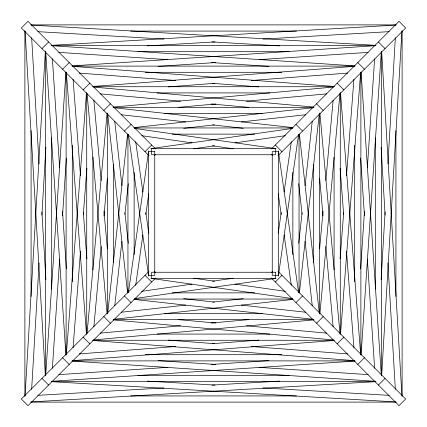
<?xml version="1.0" encoding="UTF-8"?>
<svg xmlns="http://www.w3.org/2000/svg" width="427" height="427" viewBox="0 0 427 427"><rect width="100%" height="100%" fill="white"/><g stroke="black" fill="none" stroke-linecap="round" stroke-linejoin="round"><path stroke-width="0.64" d="M25.086 395.557L45.353 51.123M31.651 389.269L39.087 262.936M41.905 215.059L45.892 147.235M381.108 279.765L385.095 211.941M387.913 164.064L395.349 37.731M381.647 375.877L401.914 31.443M45.721 375.055L65.929 71.843M52.382 368.154L59.647 259.104M62.55 215.512L66.382 158.033M360.618 268.967L364.45 211.488M367.353 167.896L374.618 58.846M361.071 355.157L381.279 51.945M66.35 354.565L86.51 92.574M73.081 347.727L80.5 251.306M83.313 214.738L86.894 168.19M340.106 258.81L343.687 212.262M346.5 175.694L353.919 79.273M340.49 334.426L360.65 72.435M87.06 333.412L107.076 113.299M93.881 326.676L101.178 246.459M103.948 215.961L107.385 178.171M319.615 248.829L323.052 211.039M325.822 180.541L333.119 100.324M319.924 313.701L339.94 93.588M107.737 312.89L127.604 133.998M114.762 305.657L121.903 241.351M124.914 214.226L128.303 183.706M298.697 243.294L302.086 212.774M305.097 185.649L312.238 121.343M299.396 293.002L319.263 114.11M128.436 292.356L148.644 150.918M135.685 285.327L142.88 234.983M145.799 214.557L148.772 193.741M278.228 233.259L281.201 212.443M284.12 192.017L291.315 141.673M278.356 276.082L298.564 134.644M41.969 48.614L48.614 41.969M62.572 69.217L69.217 62.572M83.19 89.835L89.835 83.19M103.809 110.454L110.454 103.809M124.412 131.057L131.057 124.412M145.031 151.676L151.676 145.031M154.307 155.636L155.636 154.307M149.002 271.353L21.35 399.005L27.995 405.65L155.647 277.998M271.353 149.002L399.005 21.35L405.65 27.995L277.998 155.647M271.364 272.693L272.693 271.364M275.324 281.969L281.969 275.324M295.943 302.588L302.588 295.943M316.546 323.191L323.191 316.546M337.165 343.81L343.81 337.165M357.783 364.428L364.428 357.783M378.386 385.031L385.031 378.386M150.918 148.644L292.356 128.436M193.741 148.772L214.557 145.799M234.983 142.88L285.327 135.685M141.673 291.315L192.017 284.12M212.443 281.201L233.259 278.228M134.644 298.564L276.082 278.356M133.998 127.604L312.89 107.737M183.706 128.303L214.226 124.914M241.351 121.903L305.657 114.762M121.343 312.238L185.649 305.097M212.774 302.086L243.294 298.697M114.11 319.263L293.002 299.396M113.299 107.076L333.412 87.06M178.171 107.385L215.961 103.948M246.459 101.178L326.676 93.881M100.324 333.119L180.541 325.822M211.039 323.052L248.829 319.615M93.588 339.94L313.701 319.924M92.574 86.51L354.565 66.35M168.19 86.894L214.738 83.313M251.306 80.5L347.727 73.081M79.273 353.919L175.694 346.5M212.262 343.687L258.81 340.106M72.435 360.65L334.426 340.49M71.843 65.929L375.055 45.721M158.033 66.382L215.512 62.55M259.104 59.647L368.154 52.382M58.846 374.618L167.896 367.353M211.488 364.45L268.967 360.618M51.945 381.279L355.157 361.071M51.123 45.353L395.557 25.086M147.235 45.892L215.059 41.905M262.936 39.087L389.269 31.651M37.731 395.349L164.064 387.913M211.941 385.095L279.765 381.108M31.443 401.914L375.877 381.647M30.648 24.889L396.352 24.889M130.566 31.075L296.434 31.075M51.929 45.508L375.071 45.508M137.878 51.694L289.122 51.694M72.537 66.11L354.463 66.11M145.185 72.296L281.815 72.296M93.155 86.729L333.845 86.729M157.163 92.915L269.837 92.915M113.107 107.348L313.893 107.348M164.47 113.529L262.53 113.529M134.366 127.951L292.634 127.951M172.273 134.137L254.727 134.137M172.273 292.863L254.727 292.863M134.366 299.049L292.634 299.049M164.47 313.471L262.53 313.471M113.107 319.652L313.893 319.652M157.163 334.085L269.837 334.085M93.155 340.271L333.845 340.271M145.185 354.704L281.815 354.704M72.537 360.89L354.463 360.89M137.878 375.306L289.122 375.306M51.929 381.492L375.071 381.492M130.566 395.925L296.434 395.925M30.648 402.111L396.352 402.111M31.443 25.086L375.877 45.353M37.731 31.651L164.064 39.087M211.941 41.905L279.765 45.892M147.235 381.108L215.059 385.095M262.936 387.913L389.269 395.349M51.123 381.647L395.557 401.914M51.945 45.721L355.157 65.929M58.846 52.382L167.896 59.647M211.488 62.55L268.967 66.382M158.033 360.618L215.512 364.45M259.104 367.353L368.154 374.618M71.843 361.071L375.055 381.279M72.435 66.35L334.426 86.51M79.273 73.081L175.694 80.5M212.262 83.313L258.81 86.894M168.19 340.106L214.738 343.687M251.306 346.5L347.727 353.919M92.574 340.49L354.565 360.65M93.588 87.06L313.701 107.076M100.324 93.881L180.541 101.178M211.039 103.948L248.829 107.385M178.171 319.615L215.961 323.052M246.459 325.822L326.676 333.119M113.299 319.924L333.412 339.94M114.11 107.737L293.002 127.604M121.343 114.762L185.649 121.903M212.774 124.914L243.294 128.303M183.706 298.697L214.226 302.086M241.351 305.097L305.657 312.238M133.998 299.396L312.89 319.263M134.644 128.436L276.082 148.644M141.673 135.685L192.017 142.88M212.443 145.799L233.259 148.772M193.741 278.228L214.557 281.201M234.983 284.12L285.327 291.315M150.918 278.356L292.356 298.564M378.386 41.969L385.031 48.614M357.783 62.572L364.428 69.217M337.165 83.19L343.81 89.835M316.546 103.809L323.191 110.454M295.943 124.412L302.588 131.057M275.324 145.031L281.969 151.676M271.364 154.307L272.693 155.636M155.647 149.002L27.995 21.35L21.35 27.995L149.002 155.647M277.998 271.353L405.65 399.005L399.005 405.65L271.353 277.998M154.307 271.364L155.636 272.693M145.031 275.324L151.676 281.969M124.412 295.943L131.057 302.588M103.809 316.546L110.454 323.191M83.19 337.165L89.835 343.81M62.572 357.783L69.217 364.428M41.969 378.386L48.614 385.031M278.356 150.918L298.564 292.356M278.228 193.741L281.201 214.557M284.12 234.983L291.315 285.327M135.685 141.673L142.88 192.017M145.799 212.443L148.772 233.259M128.436 134.644L148.644 276.082M299.396 133.998L319.263 312.89M298.697 183.706L302.086 214.226M305.097 241.351L312.238 305.657M114.762 121.343L121.903 185.649M124.914 212.774L128.303 243.294M107.737 114.11L127.604 293.002M319.924 113.299L339.94 333.412M319.615 178.171L323.052 215.961M325.822 246.459L333.119 326.676M93.881 100.324L101.178 180.541M103.948 211.039L107.385 248.829M87.06 93.588L107.076 313.701M340.49 92.574L360.65 354.565M340.106 168.19L343.687 214.738M346.5 251.306L353.919 347.727M73.081 79.273L80.5 175.694M83.313 212.262L86.894 258.81M66.35 72.435L86.51 334.426M361.071 71.843L381.279 375.055M360.618 158.033L364.45 215.512M367.353 259.104L374.618 368.154M52.382 58.846L59.647 167.896M62.55 211.488L66.382 268.967M45.721 51.945L65.929 355.157M381.647 51.123L401.914 395.557M381.108 147.235L385.095 215.059M387.913 262.936L395.349 389.269M31.651 37.731L39.087 164.064M41.905 211.941L45.892 279.765M25.086 31.443L45.353 375.877M402.111 30.648L402.111 396.352M395.925 130.566L395.925 296.434M381.492 51.929L381.492 375.071M375.306 137.878L375.306 289.122M360.89 72.537L360.89 354.463M354.704 145.185L354.704 281.815M340.271 93.155L340.271 333.845M334.085 157.163L334.085 269.837M319.652 113.107L319.652 313.893M313.471 164.47L313.471 262.53M299.049 134.366L299.049 292.634M292.863 172.273L292.863 254.727M134.137 172.273L134.137 254.727M127.951 134.366L127.951 292.634M113.529 164.47L113.529 262.53M107.348 113.107L107.348 313.893M92.915 157.163L92.915 269.837M86.729 93.155L86.729 333.845M72.296 145.185L72.296 281.815M66.11 72.537L66.11 354.463M51.694 137.878L51.694 289.122M45.508 51.929L45.508 375.071M31.075 130.566L31.075 296.434M24.889 30.648L24.889 396.352M275.34 148.569L151.66 148.569L151.66 154.75L275.34 154.75L275.34 148.569M154.75 151.66L148.569 151.66L148.569 275.34L154.75 275.34L154.75 151.66M278.431 151.66L272.25 151.66L272.25 275.34L278.431 275.34L278.431 151.66M275.34 272.25L151.66 272.25L151.66 278.431L275.34 278.431L275.34 272.25"/></g></svg>
